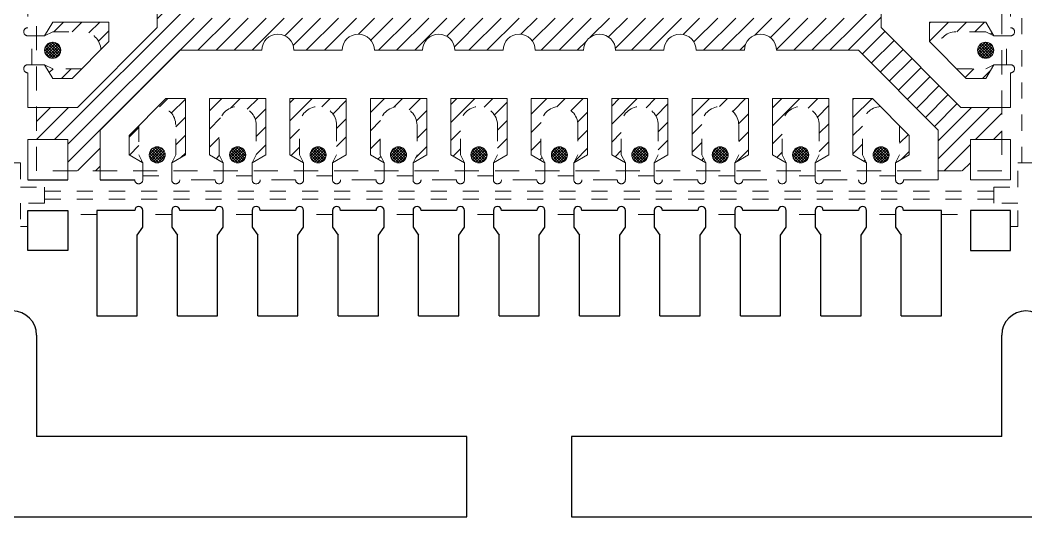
# Model space of a CAD drawing. Header units: millimetres. Extents: x 586 to 984, y 385 to 645.
# Drawn here: x 667.08 to 673.33, y 529.49 to 532.57 of the extents above; entities that cross this region are included whole.
import ezdxf

# ---------------------------------------------------------------- set-up
doc = ezdxf.new("R2010")
doc.units = ezdxf.units.MM
doc.linetypes.add('DASHED', pattern=[0.75, 0.5, -0.25])
doc.linetypes.add('HIDDEN', pattern=[0.375, 0.25, -0.125])
for name, color, linetype in [('1', 7, 'Continuous'), ('1D', 4, 'Continuous'), ('2', 7, 'Continuous'), ('2D', 4, 'Continuous'), ('etch', 4, 'Continuous'), ('LFBOT', 4, 'Continuous'), ('LFTOP', 7, 'Continuous'), ('PKG', 2, 'Continuous'), ('top ETCH', 6, 'Continuous')]:
    doc.layers.add(name, color=color, linetype=linetype)
pattern_1 = [(45, (13.052096, 3.31766), (-0.0561266, 0.0561266), [])]
pattern_2 = [(225, (1.063589, -17.218427), (0.008838834, -0.008838835), []), (315, (1.063589, -17.218427), (0.008838835, 0.008838834), [])]

# ---------------------------------------------------------------- blocks, each defined once
blk = doc.blocks.new('*U130')
at = {"layer": 'etch', "ltscale": 0.05}
h = blk.add_hatch(dxfattribs=at)
h.set_pattern_fill('ANSI31', color=256, scale=0.025, style=0)
h.set_pattern_definition(pattern_1)
h.paths.add_polyline_path([(-3, 2.805), (-2.805, 2.805), (-2.805, 3), (-2.605, 3), (-2.605, 2.7464), (-2.1086, 2.25), (-1.6, 2.25, 1), (-1.4, 2.25), (-1.1, 2.25, 1), (-0.9, 2.25), (-0.5996, 2.25, 0.996506), (-0.3997, 2.25), (-0.1, 2.25, 1), (0.1, 2.25), (0.4004, 2.25, 1), (0.6004, 2.25), (0.9004, 2.25, 1), (1.1004, 2.25), (1.4, 2.25, 1), (1.6, 2.25), (2.1086, 2.25), (2.605, 2.7464), (2.605, 3), (2.805, 3), (2.805, 2.805), (3, 2.805), (3, 2.605), (2.7464, 2.605), (2.25, 2.1086), (2.25, 1.6, 1), (2.25, 1.4), (2.25, 1.1, 1), (2.25, 0.9), (2.25, 0.5996, 0.996506), (2.25, 0.3996), (2.25, 0.1, 1), (2.25, -0.1), (2.25, -0.4004, 1), (2.25, -0.6004), (2.25, -0.9004, 1), (2.25, -1.1004), (2.25, -1.4, 1), (2.25, -1.6), (2.25, -2.1086), (2.7464, -2.605), (3, -2.605), (3, -2.805), (2.805, -2.805), (2.805, -3), (2.605, -3), (2.605, -2.7464), (2.1086, -2.25), (1.6, -2.25, 1), (1.4, -2.25), (1.1, -2.25, 1), (0.9, -2.25), (0.5996, -2.25, 0.996506), (0.3996, -2.25), (0.1, -2.25, 1), (-0.1, -2.25), (-0.4004, -2.25, 1), (-0.6004, -2.25), (-0.9004, -2.25, 1), (-1.1004, -2.25), (-1.4, -2.25, 1), (-1.6, -2.25), (-2.1086, -2.25), (-2.605, -2.7464), (-2.605, -3), (-2.805, -3), (-2.805, -2.805), (-3, -2.805), (-3, -2.605), (-2.7464, -2.605), (-2.25, -2.1086), (-2.25, -1.6, 1), (-2.25, -1.4), (-2.25, -1.1, 1), (-2.25, -0.9), (-2.25, -0.6, 1), (-2.25, -0.3997), (-2.25, -0.1, 1), (-2.25, 0.1), (-2.25, 0.4004, 1), (-2.25, 0.6004), (-2.25, 0.9004, 1), (-2.25, 1.1004), (-2.25, 1.4, 1), (-2.25, 1.6), (-2.25, 2.1086), (-2.7464, 2.605), (-3, 2.605)])
h.paths.add_polyline_path([(-2.05, -2.05), (-2.05, 1.4, 1), (-2.05, 1.8), (-2.05, 2.05), (2.05, 2.05), (2.05, -2.05)], flags=16)
h = blk.add_hatch(dxfattribs=at)
h.set_pattern_fill('ANSI31', color=256, scale=0.025, style=0)
h.set_pattern_definition(pattern_1)
h.paths.add_polyline_path([(-2.95, 1.84), (-2.9, 1.925), (-2.5503, 1.925), (-2.55, 1.9246), (-2.55, 1.5753), (-2.5503, 1.575), (-2.9, 1.575), (-2.95, 1.66), (-2.9, 1.635), (-2.715, 1.635, 1), (-2.715, 1.865), (-2.9, 1.865)])
h.paths.add_polyline_path([(-2.95, 0.84), (-2.9, 0.925), (-2.5503, 0.925), (-2.55, 0.9246), (-2.55, 0.5753), (-2.5503, 0.575), (-2.9, 0.575), (-2.95, 0.66), (-2.9, 0.635), (-2.715, 0.635, 1), (-2.715, 0.865), (-2.9, 0.865)])
h.paths.add_polyline_path([(-2.95, -0.66), (-2.9, -0.575), (-2.5503, -0.575), (-2.55, -0.5754), (-2.55, -0.9247), (-2.5503, -0.925), (-2.9, -0.925), (-2.95, -0.84), (-2.9, -0.865), (-2.715, -0.865, 1), (-2.715, -0.635), (-2.9, -0.635)])
h.paths.add_polyline_path([(-2.95, -1.66), (-2.9, -1.575), (-2.5503, -1.575), (-2.55, -1.5754), (-2.55, -1.9247), (-2.5503, -1.925), (-2.9, -1.925), (-2.95, -1.84), (-2.9, -1.865), (-2.715, -1.865, 1), (-2.715, -1.635), (-2.9, -1.635)])
h.paths.add_polyline_path([(-2.95, 1.34), (-2.9, 1.425), (-2.5503, 1.425), (-2.55, 1.4246), (-2.55, 1.0753), (-2.5503, 1.075), (-2.9, 1.075), (-2.95, 1.16), (-2.9, 1.135), (-2.715, 1.135, 1), (-2.715, 1.365), (-2.9, 1.365)])
h.paths.add_polyline_path([(-2.95, 0.34), (-2.9, 0.425), (-2.5503, 0.425), (-2.55, 0.4246), (-2.55, 0.0753), (-2.5503, 0.075), (-2.9, 0.075), (-2.95, 0.16), (-2.9, 0.135), (-2.715, 0.135, 1), (-2.715, 0.365), (-2.9, 0.365)])
h.paths.add_polyline_path([(-2.95, -0.16), (-2.9, -0.075), (-2.5503, -0.075), (-2.55, -0.0754), (-2.55, -0.4247), (-2.5503, -0.425), (-2.9, -0.425), (-2.95, -0.34), (-2.9, -0.365), (-2.715, -0.365, 1), (-2.715, -0.135), (-2.9, -0.135)])
h.paths.add_polyline_path([(-2.95, -1.16), (-2.9, -1.075), (-2.5503, -1.075), (-2.55, -1.0754), (-2.55, -1.4247), (-2.5503, -1.425), (-2.9, -1.425), (-2.95, -1.34), (-2.9, -1.365), (-2.715, -1.365, 1), (-2.715, -1.135), (-2.9, -1.135)])
h.paths.add_polyline_path([(-2.95, 2.16), (-2.9, 2.135), (-2.715, 2.135, 0.405326), (-2.6001, 2.2465), (-2.55, 2.1964), (-2.55, 2.0753), (-2.5503, 2.075), (-2.9, 2.075)])
h.paths.add_polyline_path([(-2.95, -2.16), (-2.9, -2.075), (-2.5503, -2.075), (-2.55, -2.0753), (-2.55, -2.1964), (-2.6001, -2.2465, 0.405326), (-2.715, -2.135), (-2.9, -2.135)])
h.paths.add_polyline_path([(-2.95, 2.34), (-2.9, 2.425), (-2.7786, 2.425), (-2.7186, 2.365), (-2.9, 2.365)])
h.paths.add_polyline_path([(-2.95, -2.34), (-2.9, -2.365), (-2.7186, -2.365), (-2.7786, -2.425), (-2.9, -2.425)])
h = blk.add_hatch(dxfattribs=at)
h.set_pattern_fill('ANSI31', color=256, scale=0.025, style=0)
h.set_pattern_definition(pattern_1)
h.paths.add_polyline_path([(2.95, -1.84), (2.9, -1.925), (2.5503, -1.925), (2.55, -1.9247), (2.55, -1.5754), (2.5503, -1.575), (2.9, -1.575), (2.95, -1.66), (2.9, -1.635), (2.715, -1.635, 1), (2.715, -1.865), (2.9, -1.865)])
h.paths.add_polyline_path([(2.95, -0.84), (2.9, -0.925), (2.5503, -0.925), (2.55, -0.9247), (2.55, -0.5754), (2.5503, -0.575), (2.9, -0.575), (2.95, -0.66), (2.9, -0.635), (2.715, -0.635, 1), (2.715, -0.865), (2.9, -0.865)])
h.paths.add_polyline_path([(2.95, 0.66), (2.9, 0.575), (2.5503, 0.575), (2.55, 0.5753), (2.55, 0.9246), (2.5503, 0.925), (2.9, 0.925), (2.95, 0.84), (2.9, 0.865), (2.715, 0.865, 1), (2.715, 0.635), (2.9, 0.635)])
h.paths.add_polyline_path([(2.95, 1.66), (2.9, 1.575), (2.5503, 1.575), (2.55, 1.5753), (2.55, 1.9246), (2.5503, 1.925), (2.9, 1.925), (2.95, 1.84), (2.9, 1.865), (2.715, 1.865, 1), (2.715, 1.635), (2.9, 1.635)])
h.paths.add_polyline_path([(2.95, -1.34), (2.9, -1.425), (2.5503, -1.425), (2.55, -1.4247), (2.55, -1.0754), (2.5503, -1.075), (2.9, -1.075), (2.95, -1.16), (2.9, -1.135), (2.715, -1.135, 1), (2.715, -1.365), (2.9, -1.365)])
h.paths.add_polyline_path([(2.95, -0.34), (2.9, -0.425), (2.5503, -0.425), (2.55, -0.4247), (2.55, -0.0754), (2.5503, -0.075), (2.9, -0.075), (2.95, -0.16), (2.9, -0.135), (2.715, -0.135, 1), (2.715, -0.365), (2.9, -0.365)])
h.paths.add_polyline_path([(2.95, 0.16), (2.9, 0.075), (2.5503, 0.075), (2.55, 0.0753), (2.55, 0.4246), (2.5503, 0.425), (2.9, 0.425), (2.95, 0.34), (2.9, 0.365), (2.715, 0.365, 1), (2.715, 0.135), (2.9, 0.135)])
h.paths.add_polyline_path([(2.95, 1.16), (2.9, 1.075), (2.5503, 1.075), (2.55, 1.0753), (2.55, 1.4246), (2.5503, 1.425), (2.9, 1.425), (2.95, 1.34), (2.9, 1.365), (2.715, 1.365, 1), (2.715, 1.135), (2.9, 1.135)])
h.paths.add_polyline_path([(2.95, -2.16), (2.9, -2.135), (2.715, -2.135, 0.405326), (2.6001, -2.2465), (2.55, -2.1964), (2.55, -2.0753), (2.5503, -2.075), (2.9, -2.075)])
h.paths.add_polyline_path([(2.95, 2.16), (2.9, 2.075), (2.5503, 2.075), (2.55, 2.0753), (2.55, 2.1964), (2.6001, 2.2465, 0.405326), (2.715, 2.135), (2.9, 2.135)])
h.paths.add_polyline_path([(2.95, -2.34), (2.9, -2.425), (2.7786, -2.425), (2.7186, -2.365), (2.9, -2.365)])
h.paths.add_polyline_path([(2.95, 2.34), (2.9, 2.365), (2.7186, 2.365), (2.7786, 2.425), (2.9, 2.425)])
h = blk.add_hatch(dxfattribs=at)
h.set_pattern_fill('ANSI31', color=256, scale=0.025, style=0)
h.set_pattern_definition(pattern_1)
h.paths.add_polyline_path([(-1.84, -2.95), (-1.925, -2.9), (-1.925, -2.5503), (-1.9247, -2.55), (-1.5754, -2.55), (-1.575, -2.5503), (-1.575, -2.9), (-1.66, -2.95), (-1.635, -2.9), (-1.635, -2.715, 1), (-1.865, -2.715), (-1.865, -2.9)])
h.paths.add_polyline_path([(-0.84, -2.95), (-0.925, -2.9), (-0.925, -2.5503), (-0.9247, -2.55), (-0.5754, -2.55), (-0.575, -2.5503), (-0.575, -2.9), (-0.66, -2.95), (-0.635, -2.9), (-0.635, -2.715, 1), (-0.865, -2.715), (-0.865, -2.9)])
h.paths.add_polyline_path([(0.66, -2.95), (0.575, -2.9), (0.575, -2.5503), (0.5753, -2.55), (0.9246, -2.55), (0.925, -2.5503), (0.925, -2.9), (0.84, -2.95), (0.865, -2.9), (0.865, -2.715, 1), (0.635, -2.715), (0.635, -2.9)])
h.paths.add_polyline_path([(1.66, -2.95), (1.575, -2.9), (1.575, -2.5503), (1.5753, -2.55), (1.9246, -2.55), (1.925, -2.5503), (1.925, -2.9), (1.84, -2.95), (1.865, -2.9), (1.865, -2.715, 1), (1.635, -2.715), (1.635, -2.9)])
h.paths.add_polyline_path([(-1.34, -2.95), (-1.425, -2.9), (-1.425, -2.5503), (-1.4247, -2.55), (-1.0754, -2.55), (-1.075, -2.5503), (-1.075, -2.9), (-1.16, -2.95), (-1.135, -2.9), (-1.135, -2.715, 1), (-1.365, -2.715), (-1.365, -2.9)])
h.paths.add_polyline_path([(-0.34, -2.95), (-0.425, -2.9), (-0.425, -2.5503), (-0.4247, -2.55), (-0.0754, -2.55), (-0.075, -2.5503), (-0.075, -2.9), (-0.16, -2.95), (-0.135, -2.9), (-0.135, -2.715, 1), (-0.365, -2.715), (-0.365, -2.9)])
h.paths.add_polyline_path([(0.16, -2.95), (0.075, -2.9), (0.075, -2.5503), (0.0753, -2.55), (0.4246, -2.55), (0.425, -2.5503), (0.425, -2.9), (0.34, -2.95), (0.365, -2.9), (0.365, -2.715, 1), (0.135, -2.715), (0.135, -2.9)])
h.paths.add_polyline_path([(1.16, -2.95), (1.075, -2.9), (1.075, -2.5503), (1.0753, -2.55), (1.4246, -2.55), (1.425, -2.5503), (1.425, -2.9), (1.34, -2.95), (1.365, -2.9), (1.365, -2.715, 1), (1.135, -2.715), (1.135, -2.9)])
h.paths.add_polyline_path([(-2.16, -2.95), (-2.135, -2.9), (-2.135, -2.715, 0.405326), (-2.2465, -2.6001), (-2.1964, -2.55), (-2.0753, -2.55), (-2.075, -2.5503), (-2.075, -2.9)])
h.paths.add_polyline_path([(2.16, -2.95), (2.075, -2.9), (2.075, -2.5503), (2.0753, -2.55), (2.1964, -2.55), (2.2465, -2.6001, 0.405326), (2.135, -2.715), (2.135, -2.9)])
h.paths.add_polyline_path([(-2.34, -2.95), (-2.425, -2.9), (-2.425, -2.7786), (-2.365, -2.7186), (-2.365, -2.9)])
h.paths.add_polyline_path([(2.34, -2.95), (2.365, -2.9), (2.365, -2.7186), (2.425, -2.7786), (2.425, -2.9)])
at = {"layer": 'top ETCH'}
h = blk.add_hatch(dxfattribs=at)
h.set_pattern_fill('ANSI37', color=256, scale=0.1, angle=90, style=0)
h.set_pattern_definition([(135, (-17.218427, -1.063589), (-0.008838835, -0.008838834), []), (225, (-17.218427, -1.063589), (0.008838834, -0.008838835), [])])
h.paths.add_polyline_path([(-2.85, -2.25, 1), (-2.95, -2.25, 1)])
h = blk.add_hatch(dxfattribs=at)
h.set_pattern_fill('ANSI37', color=256, scale=0.1, angle=90, style=0)
h.set_pattern_definition([(315, (17.218427, 1.063589), (0.008838835, 0.008838834), []), (45, (17.218427, 1.063589), (-0.008838834, 0.008838835), [])])
h.paths.add_polyline_path([(2.85, -2.25, -1), (2.95, -2.25, -1)])
h = blk.add_hatch(dxfattribs=at)
h.set_pattern_fill('ANSI37', color=256, scale=0.1, style=0)
h.set_pattern_definition(pattern_2)
h.paths.add_polyline_path([(-2.25, -2.85, -1), (-2.25, -2.95, -1)])
h = blk.add_hatch(dxfattribs=at)
h.set_pattern_fill('ANSI37', color=256, scale=0.1, angle=180, style=0)
h.set_pattern_definition([(225, (-2.936411, -17.218427), (0.008838834, -0.008838835), []), (315, (-2.936411, -17.218427), (0.008838835, 0.008838834), [])])
h.paths.add_polyline_path([(-1.75, -2.85, 1), (-1.75, -2.95, 1)])
h = blk.add_hatch(dxfattribs=at)
h.set_pattern_fill('ANSI37', color=256, scale=0.1, angle=180, style=0)
h.set_pattern_definition([(225, (-2.436411, -17.218427), (0.008838834, -0.008838835), []), (315, (-2.436411, -17.218427), (0.008838835, 0.008838834), [])])
h.paths.add_polyline_path([(-1.25, -2.85, 1), (-1.25, -2.95, 1)])
h = blk.add_hatch(dxfattribs=at)
h.set_pattern_fill('ANSI37', color=256, scale=0.1, angle=180, style=0)
h.set_pattern_definition([(225, (-1.936411, -17.218427), (0.008838834, -0.008838835), []), (315, (-1.936411, -17.218427), (0.008838835, 0.008838834), [])])
h.paths.add_polyline_path([(-0.75, -2.85, 1), (-0.75, -2.95, 1)])
h = blk.add_hatch(dxfattribs=at)
h.set_pattern_fill('ANSI37', color=256, scale=0.1, angle=180, style=0)
h.set_pattern_definition([(225, (-1.436411, -17.218427), (0.008838834, -0.008838835), []), (315, (-1.436411, -17.218427), (0.008838835, 0.008838834), [])])
h.paths.add_polyline_path([(-0.25, -2.85, 1), (-0.25, -2.95, 1)])
h = blk.add_hatch(dxfattribs=at)
h.set_pattern_fill('ANSI37', color=256, scale=0.1, angle=180, style=0)
h.set_pattern_definition([(225, (-0.936411, -17.218427), (0.008838834, -0.008838835), []), (315, (-0.936411, -17.218427), (0.008838835, 0.008838834), [])])
h.paths.add_polyline_path([(0.25, -2.85, 1), (0.25, -2.95, 1)])
h = blk.add_hatch(dxfattribs=at)
h.set_pattern_fill('ANSI37', color=256, scale=0.1, angle=180, style=0)
h.set_pattern_definition([(225, (-0.436411, -17.218427), (0.008838834, -0.008838835), []), (315, (-0.436411, -17.218427), (0.008838835, 0.008838834), [])])
h.paths.add_polyline_path([(0.75, -2.85, 1), (0.75, -2.95, 1)])
h = blk.add_hatch(dxfattribs=at)
h.set_pattern_fill('ANSI37', color=256, scale=0.1, angle=180, style=0)
h.set_pattern_definition([(225, (0.063589, -17.218427), (0.008838834, -0.008838835), []), (315, (0.063589, -17.218427), (0.008838835, 0.008838834), [])])
h.paths.add_polyline_path([(1.25, -2.85, 1), (1.25, -2.95, 1)])
h = blk.add_hatch(dxfattribs=at)
h.set_pattern_fill('ANSI37', color=256, scale=0.1, angle=180, style=0)
h.set_pattern_definition([(225, (0.563589, -17.218427), (0.008838834, -0.008838835), []), (315, (0.563589, -17.218427), (0.008838835, 0.008838834), [])])
h.paths.add_polyline_path([(1.75, -2.85, 1), (1.75, -2.95, 1)])
h = blk.add_hatch(dxfattribs=at)
h.set_pattern_fill('ANSI37', color=256, scale=0.1, angle=180, style=0)
h.set_pattern_definition(pattern_2)
h.paths.add_polyline_path([(2.25, -2.85, 1), (2.25, -2.95, 1)])
at = {"color": 7, "linetype": 'Continuous', "lineweight": 0, "ltscale": 100}
for p, q in [((-2.25, -2.1086, 0.0387), (-2.25, -1.6, 0.0387)), ((2.25, -1.6, 0.0387), (2.25, -2.1086, 0.0387)), ((-1.6, -2.25, 0.0387), (-2.1086, -2.25, 0.0387)), ((-1.1004, -2.25, 0.0387), (-1.4, -2.25, 0.0387)), ((-0.6004, -2.25, 0.0387), (-0.9004, -2.25, 0.0387)), ((-0.1, -2.25, 0.0387), (-0.4004, -2.25, 0.0387)), ((0.3996, -2.25, 0.0387), (0.1, -2.25, 0.0387)), ((0.9, -2.25, 0.0387), (0.5996, -2.25, 0.0387)), ((1.4, -2.25, 0.0387), (1.1, -2.25, 0.0387)), ((2.1086, -2.25, 0.0387), (1.6, -2.25, 0.0387))]:
    blk.add_line(p, q, dxfattribs=at)
at = {"color": 7, "linetype": 'DASHED', "lineweight": 0, "ltscale": 0.3}
for p, q in [((-3.055, -1.89, 0.0387), (-3.055, -2.11, 0.0387)), ((3.055, -1.89, 0.0387), (3.055, -2.1096, 0.0387)), ((-3.055, -3.055, 0.0387), (-3.055, -2.805, 0.0387)), ((3.055, -2.805, 0.0387), (3.055, -3.055, 0.0387)), ((-1.89, -3.055, 0.0387), (-2.1096, -3.055, 0.0387)), ((-1.39, -3.055, 0.0387), (-1.61, -3.055, 0.0387)), ((-0.89, -3.055, 0.0387), (-1.11, -3.055, 0.0387)), ((-0.39, -3.055, 0.0387), (-0.61, -3.055, 0.0387)), ((0.11, -3.055, 0.0387), (-0.11, -3.055, 0.0387)), ((0.61, -3.055, 0.0387), (0.39, -3.055, 0.0387)), ((1.11, -3.055, 0.0387), (0.89, -3.055, 0.0387)), ((1.39, -3.055, 0.0387), (1.61, -3.055, 0.0387)), ((1.89, -3.055, 0.0387), (2.11, -3.055, 0.0387)), ((3.055, -3.055, 0.0387), (2.805, -3.055, 0.0387))]:
    blk.add_line(p, q, dxfattribs=at)
at = {"color": 7, "linetype": 'Continuous', "lineweight": 0, "ltscale": 0.3}
for p, q in [((-2.95, -2.16, 0.0387), (-2.9, -2.075, 0.0387)), ((-2.9, -2.075, 0.0387), (-2.5503, -2.075, 0.0387)), ((-2.5503, -2.075, 0.0387), (-2.55, -2.0753, 0.0387)), ((-2.55, -2.0753, 0.0387), (-2.55, -2.1964, 0.0387)), ((2.5503, -2.075, 0.0387), (2.55, -2.0753, 0.0387)), ((2.55, -2.0753, 0.0387), (2.55, -2.1964, 0.0387)), ((2.9, -2.075, 0.0387), (2.5503, -2.075, 0.0387)), ((2.95, -2.16, 0.0387), (2.9, -2.075, 0.0387)), ((-2.95, -2.34, 0.0387), (-2.9, -2.425, 0.0387)), ((2.95, -2.34, 0.0387), (2.9, -2.425, 0.0387)), ((-2.9, -2.425, 0.0387), (-2.7786, -2.425, 0.0387)), ((2.9, -2.425, 0.0387), (2.7786, -2.425, 0.0387)), ((-2.0753, -2.55, 0.0387), (-2.1964, -2.55, 0.0387)), ((-2.075, -2.5503, 0.0387), (-2.0753, -2.55, 0.0387)), ((-2.075, -2.9, 0.0387), (-2.075, -2.5503, 0.0387)), ((-1.925, -2.5503, 0.0387), (-1.9247, -2.55, 0.0387)), ((-1.925, -2.9, 0.0387), (-1.925, -2.5503, 0.0387)), ((-1.9247, -2.55, 0.0387), (-1.5754, -2.55, 0.0387)), ((-1.575, -2.5503, 0.0387), (-1.5754, -2.55, 0.0387)), ((-1.575, -2.9, 0.0387), (-1.575, -2.5503, 0.0387)), ((-1.425, -2.5503, 0.0387), (-1.4247, -2.55, 0.0387)), ((-1.425, -2.9, 0.0387), (-1.425, -2.5503, 0.0387)), ((-1.4247, -2.55, 0.0387), (-1.0754, -2.55, 0.0387)), ((-1.075, -2.5503, 0.0387), (-1.0754, -2.55, 0.0387)), ((-1.075, -2.9, 0.0387), (-1.075, -2.5503, 0.0387)), ((-0.925, -2.5503, 0.0387), (-0.9247, -2.55, 0.0387)), ((-0.925, -2.9, 0.0387), (-0.925, -2.5503, 0.0387)), ((-0.9247, -2.55, 0.0387), (-0.5754, -2.55, 0.0387)), ((-0.575, -2.5503, 0.0387), (-0.5754, -2.55, 0.0387)), ((-0.575, -2.9, 0.0387), (-0.575, -2.5503, 0.0387)), ((-0.425, -2.5503, 0.0387), (-0.4247, -2.55, 0.0387)), ((-0.425, -2.9, 0.0387), (-0.425, -2.5503, 0.0387)), ((-0.4247, -2.55, 0.0387), (-0.0754, -2.55, 0.0387)), ((-0.075, -2.5503, 0.0387), (-0.0754, -2.55, 0.0387)), ((-0.075, -2.9, 0.0387), (-0.075, -2.5503, 0.0387)), ((0.075, -2.5503, 0.0387), (0.0753, -2.55, 0.0387)), ((0.075, -2.9, 0.0387), (0.075, -2.5503, 0.0387)), ((0.0753, -2.55, 0.0387), (0.4246, -2.55, 0.0387)), ((0.425, -2.5503, 0.0387), (0.4246, -2.55, 0.0387)), ((0.425, -2.9, 0.0387), (0.425, -2.5503, 0.0387)), ((0.575, -2.5503, 0.0387), (0.5753, -2.55, 0.0387)), ((0.575, -2.9, 0.0387), (0.575, -2.5503, 0.0387)), ((0.5753, -2.55, 0.0387), (0.9246, -2.55, 0.0387)), ((0.925, -2.5503, 0.0387), (0.9246, -2.55, 0.0387)), ((0.925, -2.9, 0.0387), (0.925, -2.5503, 0.0387)), ((1.075, -2.5503, 0.0387), (1.0753, -2.55, 0.0387)), ((1.075, -2.9, 0.0387), (1.075, -2.5503, 0.0387)), ((1.0753, -2.55, 0.0387), (1.4246, -2.55, 0.0387)), ((1.425, -2.5503, 0.0387), (1.4246, -2.55, 0.0387)), ((1.425, -2.9, 0.0387), (1.425, -2.5503, 0.0387)), ((1.575, -2.5503, 0.0387), (1.5753, -2.55, 0.0387)), ((1.575, -2.9, 0.0387), (1.575, -2.5503, 0.0387)), ((1.5753, -2.55, 0.0387), (1.9246, -2.55, 0.0387)), ((1.925, -2.5503, 0.0387), (1.9246, -2.55, 0.0387)), ((1.925, -2.9, 0.0387), (1.925, -2.5503, 0.0387)), ((2.075, -2.5503, 0.0387), (2.0753, -2.55, 0.0387)), ((2.075, -2.9, 0.0387), (2.075, -2.5503, 0.0387)), ((2.0753, -2.55, 0.0387), (2.1964, -2.55, 0.0387)), ((-2.425, -2.9, 0.0387), (-2.425, -2.7786, 0.0387)), ((2.425, -2.9, 0.0387), (2.425, -2.7786, 0.0387)), ((-2.34, -2.95, 0.0387), (-2.425, -2.9, 0.0387)), ((-2.16, -2.95, 0.0387), (-2.075, -2.9, 0.0387)), ((-1.84, -2.95, 0.0387), (-1.925, -2.9, 0.0387)), ((-1.66, -2.95, 0.0387), (-1.575, -2.9, 0.0387)), ((-1.34, -2.95, 0.0387), (-1.425, -2.9, 0.0387)), ((-1.16, -2.95, 0.0387), (-1.075, -2.9, 0.0387)), ((-0.84, -2.95, 0.0387), (-0.925, -2.9, 0.0387)), ((-0.66, -2.95, 0.0387), (-0.575, -2.9, 0.0387)), ((-0.34, -2.95, 0.0387), (-0.425, -2.9, 0.0387)), ((-0.16, -2.95, 0.0387), (-0.075, -2.9, 0.0387)), ((0.16, -2.95, 0.0387), (0.075, -2.9, 0.0387)), ((0.34, -2.95, 0.0387), (0.425, -2.9, 0.0387)), ((0.66, -2.95, 0.0387), (0.575, -2.9, 0.0387)), ((0.84, -2.95, 0.0387), (0.925, -2.9, 0.0387)), ((1.16, -2.95, 0.0387), (1.075, -2.9, 0.0387)), ((1.34, -2.95, 0.0387), (1.425, -2.9, 0.0387)), ((1.66, -2.95, 0.0387), (1.575, -2.9, 0.0387)), ((1.84, -2.95, 0.0387), (1.925, -2.9, 0.0387)), ((2.16, -2.95, 0.0387), (2.075, -2.9, 0.0387)), ((2.34, -2.95, 0.0387), (2.425, -2.9, 0.0387))]:
    blk.add_line(p, q, dxfattribs=at)
at = {"color": 7, "linetype": 'Continuous', "lineweight": 0}
for p, q in [((-2.7464, -2.605, 0.0387), (-2.25, -2.1086, 0.0387)), ((2.7464, -2.605, 0.0387), (2.25, -2.1086, 0.0387)), ((-2.7786, -2.425, 0.0387), (-2.55, -2.1964, 0.0387)), ((-2.605, -2.7464, 0.0387), (-2.1086, -2.25, 0.0387)), ((2.605, -2.7464, 0.0387), (2.1086, -2.25, 0.0387)), ((2.7786, -2.425, 0.0387), (2.55, -2.1964, 0.0387)), ((-2.425, -2.7786, 0.0387), (-2.1964, -2.55, 0.0387)), ((2.425, -2.7786, 0.0387), (2.1964, -2.55, 0.0387)), ((-3.055, -2.605, 0.0387), (-2.7464, -2.605, 0.0387)), ((3.055, -2.605, 0.0387), (2.7464, -2.605, 0.0387)), ((-2.605, -3.055, 0.0387), (-2.605, -2.7464, 0.0387)), ((-3.055, -2.805, 0.0387), (-2.805, -2.805, 0.0387)), ((-2.805, -2.805, 0.0387), (-2.805, -3.055, 0.0387))]:
    blk.add_line(p, q, dxfattribs=at)
at = {"color": 7, "linetype": 'Continuous', "lineweight": 0, "ltscale": 0.3}
for centre in [(-2.9, -2.25, 0.0387), (2.9, -2.25, 0.0387), (-2.25, -2.9, 0.0387), (-1.75, -2.9, 0.0387), (-1.25, -2.9, 0.0387), (-0.75, -2.9, 0.0387), (-0.25, -2.9, 0.0387), (0.25, -2.9, 0.0387), (0.75, -2.9, 0.0387), (1.25, -2.9, 0.0387), (1.75, -2.9, 0.0387), (2.25, -2.9, 0.0387)]:
    blk.add_circle(centre, 0.05, dxfattribs=at)
at = {"color": 7, "linetype": 'DASHED', "lineweight": 0, "ltscale": 0.3}
for centre, start, end in [((-3.055, -2.135, 0.0387), 90, 270), ((3.055, -2.135, 0.0387), 270, 90), ((-3.055, -2.365, 0.0387), 90, 270), ((3.055, -2.365, 0.0387), 270, 90), ((-2.365, -3.055, 0.0387), 180, 0), ((-2.135, -3.055, 0.0387), 180, 0), ((-1.865, -3.055, 0.0387), 180, 0), ((-1.635, -3.055, 0.0387), 180, 0), ((-1.365, -3.055, 0.0387), 180, 0), ((-1.135, -3.055, 0.0387), 180, 0), ((-0.865, -3.055, 0.0387), 180, 0), ((-0.635, -3.055, 0.0387), 180, 0), ((-0.365, -3.055, 0.0387), 180, 0), ((-0.135, -3.055, 0.0387), 180, 0), ((0.135, -3.055, 0.0387), 180, 0), ((0.365, -3.055, 0.0387), 180, 0), ((0.635, -3.055, 0.0387), 180, 0), ((0.865, -3.055, 0.0387), 180, 0), ((1.135, -3.055, 0.0387), 180, 0), ((1.365, -3.055, 0.0387), 180, 0), ((1.635, -3.055, 0.0387), 180, 0), ((1.865, -3.055, 0.0387), 180, 0), ((2.135, -3.055, 0.0387), 180, 0), ((2.365, -3.055, 0.0387), 180, 0)]:
    blk.add_arc(centre, 0.025, start, end, dxfattribs=at)
at = {"color": 7, "linetype": 'Continuous', "lineweight": 0, "ltscale": 100}
for centre in [(-1.5, -2.25, 0.0387), (-1.0003, -2.25, 0.0387), (-0.5003, -2.25, 0.0387), (0, -2.25, 0.0387), (0.4997, -2.2504, 0.0387), (1, -2.25, 0.0387), (1.5, -2.25, 0.0387)]:
    blk.add_arc(centre, 0.1, 0, 180, dxfattribs=at)
at = {"layer": '2', "color": 7, "lineweight": 0}
for p, q in [((-2.95, -2.16, 0.0387), (-3.055, -2.16, 0.0387)), ((2.95, -2.16, 0.0387), (3.055, -2.16, 0.0387)), ((-2.95, -2.34, 0.0387), (-3.055, -2.34, 0.0387)), ((2.95, -2.34, 0.0387), (3.055, -2.34, 0.0387)), ((-3.055, -2.3898, 0.0387), (-3.055, -2.605, 0.0387)), ((3.055, -2.3898, 0.0387), (3.055, -2.605, 0.0387)), ((2.605, -3.055, 0.0387), (2.605, -2.7464, 0.0387)), ((-3.055, -3.055, 0.0387), (-3.055, -2.805, 0.0387)), ((2.805, -3.055, 0.0387), (2.805, -2.805, 0.0387)), ((2.805, -2.805, 0.0387), (3.055, -2.805, 0.0387)), ((3.055, -2.805, 0.0387), (3.055, -3.055, 0.0387)), ((-2.34, -2.95, 0.0387), (-2.34, -3.055, 0.0387)), ((-2.16, -2.95, 0.0387), (-2.16, -3.055, 0.0387)), ((-1.84, -2.95, 0.0387), (-1.84, -3.055, 0.0387)), ((-1.66, -2.95, 0.0387), (-1.66, -3.055, 0.0387)), ((-1.34, -2.95, 0.0387), (-1.34, -3.055, 0.0387)), ((-1.16, -2.95, 0.0387), (-1.16, -3.055, 0.0387)), ((-0.84, -2.95, 0.0387), (-0.84, -3.055, 0.0387)), ((-0.66, -2.95, 0.0387), (-0.66, -3.055, 0.0387)), ((-0.34, -2.95, 0.0387), (-0.34, -3.055, 0.0387)), ((-0.16, -2.95, 0.0387), (-0.16, -3.055, 0.0387)), ((0.16, -2.95, 0.0387), (0.16, -3.055, 0.0387)), ((0.34, -2.95, 0.0387), (0.34, -3.055, 0.0387)), ((0.66, -2.95, 0.0387), (0.66, -3.055, 0.0387)), ((0.84, -2.95, 0.0387), (0.84, -3.055, 0.0387)), ((1.16, -2.95, 0.0387), (1.16, -3.055, 0.0387)), ((1.34, -2.95, 0.0387), (1.34, -3.055, 0.0387)), ((1.66, -2.95, 0.0387), (1.66, -3.055, 0.0387)), ((1.84, -2.95, 0.0387), (1.84, -3.055, 0.0387)), ((2.16, -2.95, 0.0387), (2.16, -3.055, 0.0387)), ((2.34, -2.95, 0.0387), (2.34, -3.055, 0.0387)), ((-2.3898, -3.055, 0.0387), (-2.605, -3.055, 0.0387)), ((2.3898, -3.055, 0.0387), (2.605, -3.055, 0.0387)), ((3.055, -3.055, 0.0387), (2.805, -3.055, 0.0387))]:
    blk.add_line(p, q, dxfattribs=at)
at = {"layer": '2D', "linetype": 'HIDDEN', "lineweight": 0, "ltscale": 0.25}
for p, q in [((-2.9, -2.135, 0.0387), (-2.95, -2.16, 0.0387)), ((-2.9, -2.135, 0.0387), (-2.715, -2.135, 0.0387)), ((2.9, -2.135, 0.0387), (2.715, -2.135, 0.0387)), ((2.9, -2.135, 0.0387), (2.95, -2.16, 0.0387)), ((-2.95, -2.34, 0.0387), (-2.9, -2.365, 0.0387)), ((-2.7186, -2.365, 0.0387), (-2.9, -2.365, 0.0387)), ((2.7186, -2.365, 0.0387), (2.9, -2.365, 0.0387)), ((2.95, -2.34, 0.0387), (2.9, -2.365, 0.0387)), ((-2.365, -2.7186, 0.0387), (-2.365, -2.9, 0.0387)), ((-2.135, -2.9, 0.0387), (-2.135, -2.715, 0.0387)), ((-1.865, -2.9, 0.0387), (-1.865, -2.715, 0.0387)), ((-1.635, -2.715, 0.0387), (-1.635, -2.9, 0.0387)), ((-1.365, -2.9, 0.0387), (-1.365, -2.715, 0.0387)), ((-1.135, -2.715, 0.0387), (-1.135, -2.9, 0.0387)), ((-0.865, -2.9, 0.0387), (-0.865, -2.715, 0.0387)), ((-0.635, -2.715, 0.0387), (-0.635, -2.9, 0.0387)), ((-0.365, -2.9, 0.0387), (-0.365, -2.715, 0.0387)), ((-0.135, -2.715, 0.0387), (-0.135, -2.9, 0.0387)), ((0.135, -2.9, 0.0387), (0.135, -2.715, 0.0387)), ((0.365, -2.715, 0.0387), (0.365, -2.9, 0.0387)), ((0.635, -2.9, 0.0387), (0.635, -2.715, 0.0387)), ((0.865, -2.715, 0.0387), (0.865, -2.9, 0.0387)), ((1.135, -2.9, 0.0387), (1.135, -2.715, 0.0387)), ((1.365, -2.715, 0.0387), (1.365, -2.9, 0.0387)), ((1.635, -2.9, 0.0387), (1.635, -2.715, 0.0387)), ((1.865, -2.715, 0.0387), (1.865, -2.9, 0.0387)), ((2.135, -2.9, 0.0387), (2.135, -2.715, 0.0387)), ((2.365, -2.7186, 0.0387), (2.365, -2.9, 0.0387)), ((-2.34, -2.95, 0.0387), (-2.365, -2.9, 0.0387)), ((-2.135, -2.9, 0.0387), (-2.16, -2.95, 0.0387)), ((-1.865, -2.9, 0.0387), (-1.84, -2.95, 0.0387)), ((-1.66, -2.95, 0.0387), (-1.635, -2.9, 0.0387)), ((-1.365, -2.9, 0.0387), (-1.34, -2.95, 0.0387)), ((-1.16, -2.95, 0.0387), (-1.135, -2.9, 0.0387)), ((-0.865, -2.9, 0.0387), (-0.84, -2.95, 0.0387)), ((-0.66, -2.95, 0.0387), (-0.635, -2.9, 0.0387)), ((-0.365, -2.9, 0.0387), (-0.34, -2.95, 0.0387)), ((-0.16, -2.95, 0.0387), (-0.135, -2.9, 0.0387)), ((0.135, -2.9, 0.0387), (0.16, -2.95, 0.0387)), ((0.34, -2.95, 0.0387), (0.365, -2.9, 0.0387)), ((0.635, -2.9, 0.0387), (0.66, -2.95, 0.0387)), ((0.84, -2.95, 0.0387), (0.865, -2.9, 0.0387)), ((1.135, -2.9, 0.0387), (1.16, -2.95, 0.0387)), ((1.34, -2.95, 0.0387), (1.365, -2.9, 0.0387)), ((1.635, -2.9, 0.0387), (1.66, -2.95, 0.0387)), ((1.84, -2.95, 0.0387), (1.865, -2.9, 0.0387)), ((2.135, -2.9, 0.0387), (2.16, -2.95, 0.0387)), ((2.34, -2.95, 0.0387), (2.365, -2.9, 0.0387))]:
    blk.add_line(p, q, dxfattribs=at)
for centre, start, end in [((-2.715, -2.25, 0.0387), 1.74411, 90), ((2.715, -2.25, 0.0387), 90, 178.25589), ((-2.25, -2.715, 0.0387), 0, 88.25589), ((-1.75, -2.715, 0.0387), 0, 180), ((-1.25, -2.715, 0.0387), 0, 180), ((-0.75, -2.715, 0.0387), 0, 180), ((-0.25, -2.715, 0.0387), 0, 180), ((0.25, -2.715, 0.0387), 0, 180), ((0.75, -2.715, 0.0387), 0, 180), ((1.25, -2.715, 0.0387), 0, 180), ((1.75, -2.715, 0.0387), 0, 180), ((2.25, -2.715, 0.0387), 91.74411, 180)]:
    blk.add_arc(centre, 0.115, start, end, dxfattribs=at)
at = {"layer": 'LFBOT', "linetype": 'HIDDEN', "lineweight": 5, "ltscale": 0.3, "elevation": 0.0387}
for points in [[(-3.03, -2.34), (-3.03, -2.16)], [(3.03, -2.34), (3.03, -2.16)], [(-2.34, -3.03), (-2.16, -3.03)], [(-1.66, -3.03), (-1.84, -3.03)], [(-1.16, -3.03), (-1.34, -3.03)], [(-0.66, -3.03), (-0.84, -3.03)], [(-0.16, -3.03), (-0.34, -3.03)], [(0.34, -3.03), (0.16, -3.03)], [(0.84, -3.03), (0.66, -3.03)], [(1.34, -3.03), (1.16, -3.03)], [(1.84, -3.03), (1.66, -3.03)], [(2.34, -3.03), (2.16, -3.03)]]:
    blk.add_lwpolyline(points, dxfattribs=at)
at = {"layer": 'LFTOP'}
for p, q in [((-3.055, -3.055, 0.0387), (-2.805, -3.055, 0.0387)), ((-2.605, -3.055, 0.0387), (-2.3896, -3.055, 0.0387))]:
    blk.add_line(p, q, dxfattribs=at)
at = {"layer": 'PKG', "color": 2, "linetype": 'DASHED', "lineweight": 0, "ltscale": 0.3, "elevation": 0.0387}
blk.add_lwpolyline([(-3, -3), (-3, 3), (3, 3), (3, -3)], close=True, dxfattribs=at)
blk = doc.blocks.new('*U131')
at = {"color": 0, "linetype": 'ByBlock', "lineweight": -2, "transparency": 16777216}
blk.add_blockref('*U130', (0, 0), dxfattribs=at)

msp = doc.modelspace()

# ---------------------------------------------------------------- linework, layer by layer
at = {"layer": '1'}
for p, q in [((667.1784, 530.6169, -0.0958), (667.1784, 529.9869, -0.0958)), ((669.8534, 529.9869, -0.0958), (667.1784, 529.9869, -0.0958)), ((669.8534, 529.4869, -0.0958), (669.8534, 529.9869, -0.0958)), ((670.5034, 529.9869, -0.0958), (670.5034, 529.4869, -0.0958)), ((664.2034, 529.4869, -0.0958), (669.8534, 529.4869, -0.0958))]:
    msp.add_line(p, q, dxfattribs=at)
at = {"layer": '1', "ltscale": 10}
for p, q in [((673.1784, 529.9869, -0.0958), (673.1784, 530.6169, -0.0958)), ((673.1784, 529.9869, -0.0958), (670.5034, 529.9869, -0.0958)), ((670.5034, 529.4869, -0.0958), (676.1534, 529.4869, -0.0958))]:
    msp.add_line(p, q, dxfattribs=at)
at = {"layer": '1'}
msp.add_arc((667.0284, 530.6169, -0.0958), 0.15, 0, 180, dxfattribs=at)
at = {"layer": '1', "ltscale": 10}
msp.add_arc((673.3284, 530.6169, -0.0958), 0.15, 0, 180, dxfattribs=at)
at = {"layer": '1D', "linetype": 'HIDDEN', "lineweight": 0, "ltscale": 0.3, "elevation": -0.0958}
for points in [[(673.3034, 537.5869), (673.3034, 531.6869)], [(673.1284, 531.5119), (667.2284, 531.5119)], [(673.1284, 531.4619), (667.2284, 531.4619)]]:
    msp.add_lwpolyline(points, dxfattribs=at)
at = {"layer": '1D', "linetype": 'HIDDEN', "lineweight": 0, "ltscale": 0.25, "elevation": -0.0958}
for points in [[(666.9334, 531.2919), (666.9784, 531.2919), (666.9784, 531.4369), (666.8284, 531.4369), (666.8284, 531.5369), (666.9784, 531.5369), (666.9784, 531.6869), (667.0784, 531.6869), (667.0784, 531.5369), (667.2284, 531.5369), (667.2284, 531.4369), (667.0784, 531.4369), (667.0784, 531.2919), (667.1234, 531.2919)], [(673.2334, 531.2919), (673.2784, 531.2919), (673.2784, 531.4369), (673.1284, 531.4369), (673.1284, 531.5369), (673.2784, 531.5369), (673.2784, 531.6869), (673.3784, 531.6869), (673.3784, 531.5369), (673.5284, 531.5369), (673.5284, 531.4369), (673.3784, 531.4369), (673.3784, 531.2919), (673.4234, 531.2919)]]:
    msp.add_lwpolyline(points, dxfattribs=at)
at = {"layer": 'LFBOT', "linetype": 'HIDDEN', "lineweight": 5, "ltscale": 0.3}
for p, q in [((667.5534, 531.3669, -0.0958), (667.3734, 531.3669, -0.0958)), ((668.0184, 531.3669, -0.0958), (667.8384, 531.3669, -0.0958)), ((668.5184, 531.3669, -0.0958), (668.3384, 531.3669, -0.0958)), ((669.0184, 531.3669, -0.0958), (668.8384, 531.3669, -0.0958)), ((669.5184, 531.3669, -0.0958), (669.3384, 531.3669, -0.0958)), ((670.0184, 531.3669, -0.0958), (669.8384, 531.3669, -0.0958)), ((670.5184, 531.3669, -0.0958), (670.3384, 531.3669, -0.0958)), ((671.0184, 531.3669, -0.0958), (670.8384, 531.3669, -0.0958)), ((671.5184, 531.3669, -0.0958), (671.3384, 531.3669, -0.0958)), ((672.0184, 531.3669, -0.0958), (671.8384, 531.3669, -0.0958)), ((672.5184, 531.3669, -0.0958), (672.3384, 531.3669, -0.0958)), ((672.8034, 531.3669, -0.0958), (672.9834, 531.3669, -0.0958))]:
    msp.add_line(p, q, dxfattribs=at)
at = {"layer": 'LFTOP', "color": 7}
for p, q in [((667.7884, 531.3919, -0.0958), (667.5534, 531.3919, -0.0958)), ((667.5534, 531.3919, -0.0958), (667.5534, 530.7369, -0.0958)), ((667.8384, 531.2869, -0.0958), (667.8384, 531.3919, -0.0958)), ((668.0184, 531.3919, -0.0958), (668.0184, 531.2869, -0.0958)), ((668.2884, 531.3919, -0.0958), (668.0684, 531.3919, -0.0958)), ((668.3384, 531.2869, -0.0958), (668.3384, 531.3919, -0.0958)), ((668.5184, 531.3919, -0.0958), (668.5184, 531.2869, -0.0958)), ((668.7884, 531.3919, -0.0958), (668.5684, 531.3919, -0.0958)), ((668.8384, 531.2869, -0.0958), (668.8384, 531.3919, -0.0958)), ((669.0184, 531.3919, -0.0958), (669.0184, 531.2869, -0.0958)), ((669.2884, 531.3919, -0.0958), (669.0684, 531.3919, -0.0958)), ((669.3384, 531.2869, -0.0958), (669.3384, 531.3919, -0.0958)), ((669.5184, 531.3919, -0.0958), (669.5184, 531.2869, -0.0958)), ((669.7884, 531.3919, -0.0958), (669.5684, 531.3919, -0.0958)), ((669.8384, 531.2869, -0.0958), (669.8384, 531.3919, -0.0958)), ((670.0184, 531.3919, -0.0958), (670.0184, 531.2869, -0.0958)), ((670.2884, 531.3919, -0.0958), (670.0684, 531.3919, -0.0958)), ((670.3384, 531.2869, -0.0958), (670.3384, 531.3919, -0.0958)), ((670.5184, 531.3919, -0.0958), (670.5184, 531.2869, -0.0958)), ((670.7884, 531.3919, -0.0958), (670.5684, 531.3919, -0.0958)), ((670.8384, 531.2869, -0.0958), (670.8384, 531.3919, -0.0958)), ((671.0184, 531.3919, -0.0958), (671.0184, 531.2869, -0.0958)), ((671.2884, 531.3919, -0.0958), (671.0684, 531.3919, -0.0958)), ((671.3384, 531.2869, -0.0958), (671.3384, 531.3919, -0.0958)), ((671.5184, 531.3919, -0.0958), (671.5184, 531.2869, -0.0958)), ((671.7884, 531.3919, -0.0958), (671.5684, 531.3919, -0.0958)), ((671.8384, 531.2869, -0.0958), (671.8384, 531.3919, -0.0958)), ((672.0184, 531.3919, -0.0958), (672.0184, 531.2869, -0.0958)), ((672.2884, 531.3919, -0.0958), (672.0684, 531.3919, -0.0958)), ((672.3384, 531.2869, -0.0958), (672.3384, 531.3919, -0.0958)), ((672.5184, 531.3919, -0.0958), (672.5184, 531.2869, -0.0958)), ((672.8034, 531.3919, -0.0958), (672.5684, 531.3919, -0.0958)), ((672.8034, 530.7369, -0.0958), (672.8034, 531.3919, -0.0958)), ((667.8034, 531.2369, -0.0958), (667.8384, 531.2869, -0.0958)), ((668.0184, 531.2869, -0.0958), (668.0534, 531.2369, -0.0958)), ((668.3034, 531.2369, -0.0958), (668.3384, 531.2869, -0.0958)), ((668.5184, 531.2869, -0.0958), (668.5534, 531.2369, -0.0958)), ((668.8034, 531.2369, -0.0958), (668.8384, 531.2869, -0.0958)), ((669.0184, 531.2869, -0.0958), (669.0534, 531.2369, -0.0958)), ((669.3034, 531.2369, -0.0958), (669.3384, 531.2869, -0.0958)), ((669.5184, 531.2869, -0.0958), (669.5534, 531.2369, -0.0958)), ((669.8034, 531.2369, -0.0958), (669.8384, 531.2869, -0.0958)), ((670.0184, 531.2869, -0.0958), (670.0534, 531.2369, -0.0958)), ((670.3034, 531.2369, -0.0958), (670.3384, 531.2869, -0.0958)), ((670.5184, 531.2869, -0.0958), (670.5534, 531.2369, -0.0958)), ((670.8034, 531.2369, -0.0958), (670.8384, 531.2869, -0.0958)), ((671.0184, 531.2869, -0.0958), (671.0534, 531.2369, -0.0958)), ((671.3034, 531.2369, -0.0958), (671.3384, 531.2869, -0.0958)), ((671.5184, 531.2869, -0.0958), (671.5534, 531.2369, -0.0958)), ((671.8034, 531.2369, -0.0958), (671.8384, 531.2869, -0.0958)), ((672.0184, 531.2869, -0.0958), (672.0534, 531.2369, -0.0958)), ((672.3034, 531.2369, -0.0958), (672.3384, 531.2869, -0.0958)), ((672.5184, 531.2869, -0.0958), (672.5534, 531.2369, -0.0958)), ((667.8034, 530.7369, -0.0958), (667.8034, 531.2369, -0.0958)), ((668.0534, 530.7369, -0.0958), (668.0534, 531.2369, -0.0958)), ((668.3034, 530.7369, -0.0958), (668.3034, 531.2369, -0.0958)), ((668.5534, 530.7369, -0.0958), (668.5534, 531.2369, -0.0958)), ((668.8034, 530.7369, -0.0958), (668.8034, 531.2369, -0.0958)), ((669.0534, 530.7369, -0.0958), (669.0534, 531.2369, -0.0958)), ((669.3034, 530.7369, -0.0958), (669.3034, 531.2369, -0.0958)), ((669.5534, 530.7369, -0.0958), (669.5534, 531.2369, -0.0958)), ((669.8034, 530.7369, -0.0958), (669.8034, 531.2369, -0.0958)), ((670.0534, 530.7369, -0.0958), (670.0534, 531.2369, -0.0958)), ((670.3034, 530.7369, -0.0958), (670.3034, 531.2369, -0.0958)), ((670.5534, 530.7369, -0.0958), (670.5534, 531.2369, -0.0958)), ((670.8034, 530.7369, -0.0958), (670.8034, 531.2369, -0.0958)), ((671.0534, 530.7369, -0.0958), (671.0534, 531.2369, -0.0958)), ((671.3034, 530.7369, -0.0958), (671.3034, 531.2369, -0.0958)), ((671.5534, 530.7369, -0.0958), (671.5534, 531.2369, -0.0958)), ((671.8034, 530.7369, -0.0958), (671.8034, 531.2369, -0.0958)), ((672.0534, 530.7369, -0.0958), (672.0534, 531.2369, -0.0958)), ((672.3034, 530.7369, -0.0958), (672.3034, 531.2369, -0.0958)), ((672.5534, 530.7369, -0.0958), (672.5534, 531.2369, -0.0958))]:
    msp.add_line(p, q, dxfattribs=at)
at = {"layer": 'LFTOP'}
for p, q in [((667.5534, 530.7369, -0.0958), (667.8034, 530.7369, -0.0958)), ((668.0534, 530.7369, -0.0958), (668.3034, 530.7369, -0.0958)), ((668.5534, 530.7369, -0.0958), (668.8034, 530.7369, -0.0958)), ((669.0534, 530.7369, -0.0958), (669.3034, 530.7369, -0.0958)), ((669.5534, 530.7369, -0.0958), (669.8034, 530.7369, -0.0958)), ((670.0534, 530.7369, -0.0958), (670.3034, 530.7369, -0.0958)), ((670.5534, 530.7369, -0.0958), (670.8034, 530.7369, -0.0958)), ((671.0534, 530.7369, -0.0958), (671.3034, 530.7369, -0.0958)), ((671.5534, 530.7369, -0.0958), (671.8034, 530.7369, -0.0958)), ((672.0534, 530.7369, -0.0958), (672.3034, 530.7369, -0.0958)), ((672.5534, 530.7369, -0.0958), (672.8034, 530.7369, -0.0958))]:
    msp.add_line(p, q, dxfattribs=at)
at = {"layer": 'LFTOP', "color": 7, "elevation": -0.0958}
for points in [[(667.1234, 531.3919), (667.3734, 531.3919), (667.3734, 531.1419), (667.1234, 531.1419)], [(673.2334, 531.3919), (672.9834, 531.3919), (672.9834, 531.1419), (673.2334, 531.1419)]]:
    msp.add_lwpolyline(points, close=True, dxfattribs=at)
at = {"layer": 'LFTOP', "color": 7}
for centre in [(667.8134, 531.3919, -0.0958), (668.0434, 531.3919, -0.0958), (668.3134, 531.3919, -0.0958), (668.5434, 531.3919, -0.0958), (668.8134, 531.3919, -0.0958), (669.0434, 531.3919, -0.0958), (669.3134, 531.3919, -0.0958), (669.5434, 531.3919, -0.0958), (669.8134, 531.3919, -0.0958), (670.0434, 531.3919, -0.0958), (670.3134, 531.3919, -0.0958), (670.5434, 531.3919, -0.0958), (670.8134, 531.3919, -0.0958), (671.0434, 531.3919, -0.0958), (671.3134, 531.3919, -0.0958), (671.5434, 531.3919, -0.0958), (671.8134, 531.3919, -0.0958), (672.0434, 531.3919, -0.0958), (672.3134, 531.3919, -0.0958), (672.5434, 531.3919, -0.0958)]:
    msp.add_arc(centre, 0.025, 0, 180, dxfattribs=at)

# ---------------------------------------------------------------- block references
msp.add_blockref('*U131', (670.1784, 534.6369, -0.0571))

doc.saveas('drawing.dxf')
